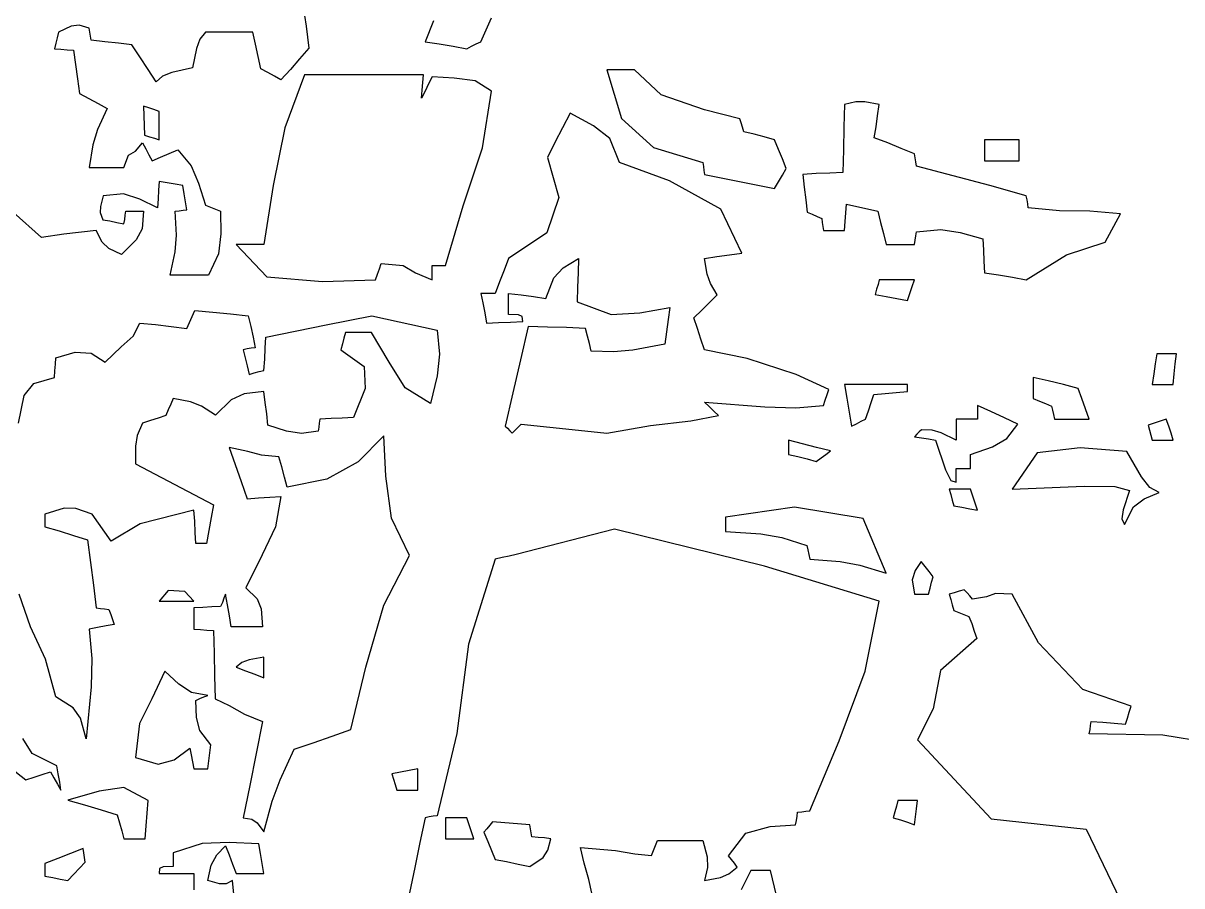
# Model space of a CAD drawing. Header units: millimetres. Extents: x 2622 to 2811, y 687 to 801.
# Drawn here: x 2746.433 to 2747.583, y 773.834 to 774.691 of the extents above; entities that cross this region are included whole.
import ezdxf

# ---------------------------------------------------------------- set-up
doc = ezdxf.new("R2010")
doc.units = ezdxf.units.MM
doc.layers.add('CHIOMA', color=94, linetype='Continuous')

msp = doc.modelspace()

# ---------------------------------------------------------------- linework, layer by layer
at = {"color": 44, "linetype": 'Continuous'}
for p, q in [((2746.889, 774.5669), (2746.898, 774.6234)), ((2746.6927, 774.5867), (2746.6813, 774.5296)), ((2746.9685, 774.5869), (2746.961, 774.5723)), ((2746.961, 774.5723), (2746.9535, 774.5574)), ((2746.87, 774.5094), (2746.889, 774.5669)), ((2746.9535, 774.5574), (2746.965, 774.5176)), ((2746.6813, 774.5296), (2746.672, 774.4709)), ((2746.965, 774.5176), (2746.953, 774.4824)), ((2746.8525, 774.4499), (2746.87, 774.5094)), ((2746.9345, 774.3894), (2746.9269, 774.3564)), ((2746.844, 774.3859), (2746.8464, 774.3619)), ((2746.8464, 774.3619), (2746.844, 774.3406)), ((2746.9269, 774.3564), (2746.9193, 774.3234)), ((2746.844, 774.3406), (2746.8375, 774.3129)), ((2746.8375, 774.3129), (2746.8123, 774.3284)), ((2746.9193, 774.3234), (2746.9115, 774.2904)), ((2746.9115, 774.2904), (2746.9139, 774.2883)), ((2746.9139, 774.2883), (2746.9163, 774.2859)), ((2746.9163, 774.2859), (2746.9185, 774.2834)), ((2746.7912, 774.1125), (2746.8165, 774.1619)), ((2746.9015, 774.1584), (2746.8752, 774.0738)), ((2746.7734, 774.051), (2746.7912, 774.1125)), ((2747.2692, 774.0471), (2747.283, 774.1164)), ((2747.38, 774.0794), (2747.3437, 774.0476)), ((2746.8752, 774.0738), (2746.8635, 773.985)), ((2746.7585, 773.9889), (2746.7734, 774.051)), ((2747.2431, 773.9777), (2747.2692, 774.0471)), ((2747.3437, 774.0476), (2747.3366, 774.0097)), ((2747.3366, 774.0097), (2747.321, 773.9789)), ((2746.7398, 773.9824), (2746.7585, 773.9889)), ((2746.8635, 773.985), (2746.844, 773.9034)), ((2746.702, 773.9694), (2746.7209, 773.9759)), ((2746.7209, 773.9759), (2746.7398, 773.9824)), ((2747.214, 773.9084), (2747.2431, 773.9777)), ((2746.4089, 773.9599), (2746.4355, 773.9389)), ((2746.4355, 773.9389), (2746.4438, 773.9418)), ((2746.836, 773.9023), (2746.832, 773.9014)), ((2746.84, 773.9029), (2746.836, 773.9023)), ((2746.844, 773.9034), (2746.84, 773.9029)), ((2746.8595, 773.9014), (2746.8525, 773.9014)), ((2746.8665, 773.9014), (2746.8595, 773.9014)), ((2746.8735, 773.9014), (2746.8665, 773.9014))]:
    msp.add_line(p, q, dxfattribs=at)
at = {"layer": 'CHIOMA', "linetype": 'Continuous'}
for p, q in [((2746.7125, 774.6984), (2746.7139, 774.6878)), ((2746.4807, 774.688), (2746.468, 774.6819)), ((2746.4887, 774.6888), (2746.4807, 774.688)), ((2746.4985, 774.6859), (2746.4887, 774.6888)), ((2746.7139, 774.6878), (2746.7153, 774.6769)), ((2746.8403, 774.6932), (2746.832, 774.6724)), ((2746.8875, 774.6724), (2746.8981, 774.6962)), ((2746.4668, 774.6764), (2746.4654, 774.6709)), ((2746.468, 774.6819), (2746.4668, 774.6764)), ((2746.4993, 774.6819), (2746.4985, 774.6859)), ((2746.4999, 774.6779), (2746.4993, 774.6819)), ((2746.5005, 774.6739), (2746.4999, 774.6779)), ((2746.6085, 774.6749), (2746.6051, 774.6657)), ((2746.614, 774.6819), (2746.6085, 774.6749)), ((2746.6298, 774.6819), (2746.614, 774.6819)), ((2746.6454, 774.6819), (2746.6298, 774.6819)), ((2746.661, 774.6819), (2746.6454, 774.6819)), ((2746.6638, 774.6699), (2746.661, 774.6819)), ((2746.7153, 774.6769), (2746.7165, 774.6659)), ((2746.4654, 774.6709), (2746.464, 774.6654)), ((2746.464, 774.6654), (2746.4704, 774.6649)), ((2746.4704, 774.6649), (2746.4768, 774.6644)), ((2746.4768, 774.6644), (2746.483, 774.6639)), ((2746.483, 774.6639), (2746.485, 774.6498)), ((2746.514, 774.6724), (2746.5005, 774.6739)), ((2746.5275, 774.6709), (2746.514, 774.6724)), ((2746.541, 774.6694), (2746.5275, 774.6709)), ((2746.549, 774.6573), (2746.541, 774.6694)), ((2746.6051, 774.6657), (2746.601, 774.6464)), ((2746.6664, 774.6578), (2746.6638, 774.6699)), ((2746.7165, 774.6659), (2746.7074, 774.6554)), ((2746.832, 774.6724), (2746.8459, 774.6703)), ((2746.8459, 774.6703), (2746.8598, 774.6679)), ((2746.8598, 774.6679), (2746.8735, 774.6654)), ((2746.8735, 774.6654), (2746.8783, 774.6679)), ((2746.8783, 774.6679), (2746.8829, 774.6703)), ((2746.8829, 774.6703), (2746.8875, 774.6724)), ((2746.557, 774.6449), (2746.549, 774.6573)), ((2746.669, 774.6454), (2746.6664, 774.6578)), ((2746.7074, 774.6554), (2746.6983, 774.6449)), ((2746.485, 774.6498), (2746.487, 774.6354)), ((2746.565, 774.6324), (2746.557, 774.6449)), ((2746.5806, 774.6419), (2746.5713, 774.6383)), ((2746.601, 774.6464), (2746.5806, 774.6419)), ((2746.6758, 774.6419), (2746.669, 774.6454)), ((2746.6824, 774.6383), (2746.6758, 774.6419)), ((2746.6983, 774.6449), (2746.689, 774.6344)), ((2747.0125, 774.6444), (2747.0271, 774.5961)), ((2747.0218, 774.6444), (2747.0125, 774.6444)), ((2747.0309, 774.6444), (2747.0218, 774.6444)), ((2747.04, 774.6444), (2747.0309, 774.6444)), ((2747.0665, 774.6197), (2747.04, 774.6444)), ((2746.487, 774.6354), (2746.489, 774.6209)), ((2746.5713, 774.6383), (2746.565, 774.6324)), ((2746.689, 774.6344), (2746.6824, 774.6383)), ((2746.7125, 774.6394), (2746.6927, 774.5867)), ((2746.7519, 774.6394), (2746.7125, 774.6394)), ((2746.7913, 774.6394), (2746.7519, 774.6394)), ((2746.8305, 774.6394), (2746.7913, 774.6394)), ((2746.8293, 774.6243), (2746.8299, 774.6319)), ((2746.8299, 774.6319), (2746.8305, 774.6394)), ((2746.8355, 774.6304), (2746.832, 774.6234)), ((2746.839, 774.6374), (2746.8355, 774.6304)), ((2746.8609, 774.6362), (2746.839, 774.6374)), ((2746.8817, 774.6336), (2746.8609, 774.6362)), ((2746.898, 774.6234), (2746.8817, 774.6336)), ((2746.489, 774.6209), (2746.4983, 774.6159)), ((2746.8285, 774.6164), (2746.8293, 774.6243)), ((2746.832, 774.6234), (2746.8285, 774.6164)), ((2747.1096, 774.6046), (2747.0665, 774.6197)), ((2746.4983, 774.6159), (2746.5074, 774.6109)), ((2746.5165, 774.6059), (2746.5068, 774.5851)), ((2746.5074, 774.6109), (2746.5165, 774.6059)), ((2746.5525, 774.6084), (2746.5529, 774.5989)), ((2746.5578, 774.6068), (2746.5525, 774.6084)), ((2746.5629, 774.6049), (2746.5578, 774.6068)), ((2747.2485, 774.6099), (2747.248, 774.5874)), ((2747.2597, 774.6126), (2747.2485, 774.6099)), ((2747.2687, 774.6126), (2747.2597, 774.6126)), ((2747.283, 774.6099), (2747.2687, 774.6126)), ((2747.2814, 774.5989), (2747.283, 774.6099)), ((2746.5529, 774.5989), (2746.5533, 774.5893)), ((2746.568, 774.6029), (2746.5629, 774.6049)), ((2746.568, 774.5938), (2746.568, 774.6029)), ((2746.976, 774.6014), (2746.9685, 774.5869)), ((2746.9992, 774.5888), (2746.976, 774.6014)), ((2747.0271, 774.5961), (2747.059, 774.5674)), ((2747.1445, 774.5959), (2747.1096, 774.6046)), ((2747.1459, 774.5918), (2747.1445, 774.5959)), ((2747.2798, 774.5879), (2747.2814, 774.5989)), ((2746.5068, 774.5851), (2746.5021, 774.5699)), ((2746.5533, 774.5893), (2746.5535, 774.5794)), ((2746.568, 774.5844), (2746.568, 774.5938)), ((2746.568, 774.5749), (2746.568, 774.5844)), ((2747.0154, 774.5763), (2746.9992, 774.5888)), ((2747.1473, 774.5874), (2747.1459, 774.5918)), ((2747.1485, 774.5829), (2747.1473, 774.5874)), ((2747.1588, 774.5804), (2747.1485, 774.5829)), ((2747.248, 774.5874), (2747.2475, 774.5649)), ((2747.278, 774.5769), (2747.2798, 774.5879)), ((2746.5445, 774.5635), (2746.5515, 774.5719)), ((2746.5515, 774.5719), (2746.5548, 774.5659)), ((2746.5535, 774.5794), (2746.5584, 774.5779)), ((2746.5584, 774.5779), (2746.5633, 774.5764)), ((2746.5633, 774.5764), (2746.568, 774.5749)), ((2747.025, 774.5524), (2747.0154, 774.5763)), ((2747.1689, 774.5778), (2747.1588, 774.5804)), ((2747.179, 774.5749), (2747.1689, 774.5778)), ((2747.1829, 774.5654), (2747.179, 774.5749)), ((2747.2914, 774.5718), (2747.278, 774.5769)), ((2747.3048, 774.5664), (2747.2914, 774.5718)), ((2747.3875, 774.5749), (2747.3875, 774.5679)), ((2747.399, 774.5749), (2747.3875, 774.5749)), ((2747.4105, 774.5749), (2747.399, 774.5749)), ((2747.422, 774.5749), (2747.4105, 774.5749)), ((2747.422, 774.5679), (2747.422, 774.5749)), ((2746.5021, 774.5699), (2746.4985, 774.5474)), ((2746.5375, 774.5598), (2746.5445, 774.5635)), ((2746.5548, 774.5659), (2746.5579, 774.5599)), ((2746.5579, 774.5599), (2746.561, 774.5539)), ((2746.5695, 774.5578), (2746.578, 774.5614)), ((2746.578, 774.5614), (2746.5865, 774.5649)), ((2746.5865, 774.5649), (2746.5999, 774.5491)), ((2747.059, 774.5674), (2747.108, 774.5524)), ((2747.1868, 774.5559), (2747.1829, 774.5654)), ((2747.2475, 774.5649), (2747.247, 774.5424)), ((2747.318, 774.5609), (2747.3048, 774.5664)), ((2747.3188, 774.5569), (2747.318, 774.5609)), ((2747.3875, 774.5679), (2747.3875, 774.5609)), ((2747.3875, 774.5609), (2747.3875, 774.5539)), ((2747.422, 774.5609), (2747.422, 774.5679)), ((2747.422, 774.5539), (2747.422, 774.5609)), ((2746.533, 774.5474), (2746.5375, 774.5598)), ((2746.561, 774.5539), (2746.5695, 774.5578)), ((2746.5999, 774.5491), (2746.6072, 774.5317)), ((2747.0747, 774.5342), (2747.025, 774.5524)), ((2747.108, 774.5524), (2747.1085, 774.5484)), ((2747.1085, 774.5484), (2747.109, 774.5444)), ((2747.1905, 774.5464), (2747.1868, 774.5559)), ((2747.3194, 774.5529), (2747.3188, 774.5569)), ((2747.32, 774.5489), (2747.3194, 774.5529)), ((2747.3564, 774.5393), (2747.32, 774.5489)), ((2747.3875, 774.5539), (2747.399, 774.5539)), ((2747.399, 774.5539), (2747.4105, 774.5539)), ((2747.4105, 774.5539), (2747.422, 774.5539)), ((2746.4985, 774.5474), (2746.51, 774.5474)), ((2746.51, 774.5474), (2746.5215, 774.5474)), ((2746.5215, 774.5474), (2746.533, 774.5474)), ((2747.109, 774.5444), (2747.1095, 774.5404)), ((2747.1095, 774.5404), (2747.1328, 774.5359)), ((2747.1829, 774.5333), (2747.1868, 774.5399)), ((2747.1868, 774.5399), (2747.1905, 774.5464)), ((2747.2204, 774.5413), (2747.207, 774.5404)), ((2747.207, 774.5404), (2747.2085, 774.5279)), ((2747.2338, 774.5419), (2747.2204, 774.5413)), ((2747.247, 774.5424), (2747.2338, 774.5419)), ((2747.3928, 774.5294), (2747.3564, 774.5393)), ((2746.568, 774.5334), (2746.5675, 774.5249)), ((2746.5759, 774.5323), (2746.568, 774.5334)), ((2746.5838, 774.5309), (2746.5759, 774.5323)), ((2746.5915, 774.5294), (2746.5838, 774.5309)), ((2746.5929, 774.5214), (2746.5915, 774.5294)), ((2746.6072, 774.5317), (2746.614, 774.5099)), ((2747.1257, 774.506), (2747.0747, 774.5342)), ((2747.1328, 774.5359), (2747.1559, 774.5313)), ((2747.1559, 774.5313), (2747.179, 774.5264)), ((2747.179, 774.5264), (2747.1829, 774.5333)), ((2747.2085, 774.5279), (2747.21, 774.5154)), ((2747.429, 774.5194), (2747.3928, 774.5294)), ((2746.5125, 774.5194), (2746.5098, 774.5088)), ((2746.5327, 774.5213), (2746.5125, 774.5194)), ((2746.5489, 774.5158), (2746.5327, 774.5213)), ((2746.5665, 774.5074), (2746.5489, 774.5158)), ((2746.567, 774.5163), (2746.5665, 774.5074)), ((2746.5675, 774.5249), (2746.567, 774.5163)), ((2746.5943, 774.5134), (2746.5929, 774.5214)), ((2747.21, 774.5154), (2747.2115, 774.5029)), ((2747.4298, 774.5154), (2747.429, 774.5194)), ((2747.4304, 774.5114), (2747.4298, 774.5154)), ((2746.4512, 774.4778), (2746.423, 774.5029)), ((2746.5098, 774.5088), (2746.5096, 774.5026)), ((2746.5096, 774.5026), (2746.512, 774.4954)), ((2746.5344, 774.4999), (2746.535, 774.5039)), ((2746.535, 774.5039), (2746.5409, 774.5039)), ((2746.5409, 774.5039), (2746.5468, 774.5039)), ((2746.5468, 774.5039), (2746.5525, 774.5039)), ((2746.5525, 774.5039), (2746.551, 774.4864)), ((2746.584, 774.5039), (2746.5879, 774.5044)), ((2746.5851, 774.4802), (2746.584, 774.5039)), ((2746.5879, 774.5044), (2746.5918, 774.5049)), ((2746.5918, 774.5049), (2746.5955, 774.5054)), ((2746.5955, 774.5054), (2746.5943, 774.5134)), ((2746.614, 774.5099), (2746.619, 774.5079)), ((2746.619, 774.5079), (2746.624, 774.5059)), ((2746.624, 774.5059), (2746.629, 774.5039)), ((2746.629, 774.5039), (2746.6292, 774.4815)), ((2747.1465, 774.4624), (2747.1257, 774.506)), ((2747.2115, 774.5029), (2747.2164, 774.5009)), ((2747.2493, 774.4938), (2747.2499, 774.5024)), ((2747.2499, 774.5024), (2747.2505, 774.5109)), ((2747.2505, 774.5109), (2747.2609, 774.5088)), ((2747.2609, 774.5088), (2747.2713, 774.5064)), ((2747.2713, 774.5064), (2747.2815, 774.5039)), ((2747.2815, 774.5039), (2747.2844, 774.4929)), ((2747.431, 774.5074), (2747.4304, 774.5114)), ((2747.462, 774.5045), (2747.431, 774.5074)), ((2747.4921, 774.504), (2747.462, 774.5045)), ((2747.5225, 774.5014), (2747.4921, 774.504)), ((2746.512, 774.4954), (2746.519, 774.4943)), ((2746.519, 774.4943), (2746.526, 774.4929)), ((2746.526, 774.4929), (2746.533, 774.4914)), ((2746.533, 774.4914), (2746.5338, 774.4958)), ((2746.5338, 774.4958), (2746.5344, 774.4999)), ((2747.2164, 774.5009), (2747.2213, 774.4989)), ((2747.2213, 774.4989), (2747.226, 774.4969)), ((2747.226, 774.4969), (2747.2265, 774.4929)), ((2747.2265, 774.4929), (2747.227, 774.4889)), ((2747.2485, 774.4849), (2747.2493, 774.4938)), ((2747.2844, 774.4929), (2747.2873, 774.4819)), ((2747.5072, 774.4731), (2747.5225, 774.5014)), ((2746.4735, 774.4813), (2746.4512, 774.4778)), ((2746.5055, 774.4849), (2746.4735, 774.4813)), ((2746.5114, 774.4731), (2746.5055, 774.4849)), ((2746.551, 774.4864), (2746.5453, 774.4754)), ((2746.5838, 774.4638), (2746.5851, 774.4802)), ((2746.6292, 774.4815), (2746.6271, 774.4618)), ((2746.953, 774.4824), (2746.915, 774.4569)), ((2747.227, 774.4889), (2747.2275, 774.4849)), ((2747.2275, 774.4849), (2747.2345, 774.4849)), ((2747.2345, 774.4849), (2747.2415, 774.4849)), ((2747.2415, 774.4849), (2747.2485, 774.4849)), ((2747.2873, 774.4819), (2747.29, 774.4709)), ((2747.3188, 774.4753), (2747.3194, 774.4794)), ((2747.3194, 774.4794), (2747.32, 774.4834)), ((2747.32, 774.4834), (2747.3442, 774.4858)), ((2747.3442, 774.4858), (2747.3634, 774.483)), ((2747.3634, 774.483), (2747.386, 774.4764)), ((2746.5179, 774.467), (2746.5114, 774.4731)), ((2746.5453, 774.4754), (2746.5305, 774.4609)), ((2746.6445, 774.4709), (2746.6748, 774.4388)), ((2746.6538, 774.4709), (2746.6445, 774.4709)), ((2746.6629, 774.4709), (2746.6538, 774.4709)), ((2746.672, 774.4709), (2746.6629, 774.4709)), ((2747.29, 774.4709), (2747.2994, 774.4709)), ((2747.2994, 774.4709), (2747.3088, 774.4709)), ((2747.3088, 774.4709), (2747.318, 774.4709)), ((2747.318, 774.4709), (2747.3188, 774.4753)), ((2747.386, 774.4764), (2747.3865, 774.4654)), ((2747.4689, 774.4605), (2747.5072, 774.4731)), ((2746.5305, 774.4609), (2746.5179, 774.467)), ((2746.579, 774.4404), (2746.5838, 774.4638)), ((2746.6271, 774.4618), (2746.617, 774.4404)), ((2746.915, 774.4569), (2746.9105, 774.4454)), ((2746.9692, 774.4478), (2746.9845, 774.4569)), ((2746.9845, 774.4569), (2746.984, 774.4428)), ((2747.1095, 774.4569), (2747.1219, 774.4589)), ((2747.1122, 774.4416), (2747.1095, 774.4569)), ((2747.1219, 774.4589), (2747.1343, 774.4608)), ((2747.1343, 774.4608), (2747.1465, 774.4624)), ((2747.3865, 774.4654), (2747.387, 774.4543)), ((2747.429, 774.4359), (2747.4689, 774.4605)), ((2746.7849, 774.4414), (2746.7868, 774.4468)), ((2746.7868, 774.4468), (2746.7885, 774.4519)), ((2746.7885, 774.4519), (2746.8102, 774.4499)), ((2746.8102, 774.4499), (2746.8225, 774.4429)), ((2746.839, 774.4499), (2746.8435, 774.4499)), ((2746.839, 774.4454), (2746.839, 774.4499)), ((2746.839, 774.4408), (2746.839, 774.4454)), ((2746.8435, 774.4499), (2746.848, 774.4499)), ((2746.848, 774.4499), (2746.8525, 774.4499)), ((2746.9105, 774.4454), (2746.906, 774.4339)), ((2746.9598, 774.4379), (2746.9692, 774.4478)), ((2747.387, 774.4543), (2747.3875, 774.4429)), ((2746.5918, 774.4404), (2746.579, 774.4404)), ((2746.6044, 774.4404), (2746.5918, 774.4404)), ((2746.617, 774.4404), (2746.6044, 774.4404)), ((2746.6748, 774.4388), (2746.7303, 774.434)), ((2746.7303, 774.434), (2746.783, 774.4359)), ((2746.783, 774.4359), (2746.7849, 774.4414)), ((2746.8225, 774.4429), (2746.839, 774.4359)), ((2746.839, 774.4359), (2746.839, 774.4408)), ((2746.906, 774.4339), (2746.9015, 774.4224)), ((2746.952, 774.4174), (2746.9598, 774.4379)), ((2746.984, 774.4428), (2746.9835, 774.4284)), ((2747.1155, 774.4322), (2747.1122, 774.4416)), ((2747.283, 774.4359), (2747.2818, 774.4313)), ((2747.2948, 774.4359), (2747.283, 774.4359)), ((2747.3064, 774.4359), (2747.2948, 774.4359)), ((2747.318, 774.4359), (2747.3064, 774.4359)), ((2747.3158, 774.4293), (2747.318, 774.4359)), ((2747.3875, 774.4429), (2747.4014, 774.4408)), ((2747.4014, 774.4408), (2747.4153, 774.4384)), ((2747.4153, 774.4384), (2747.429, 774.4359)), ((2746.8875, 774.4224), (2746.8894, 774.4128)), ((2746.8923, 774.4224), (2746.8875, 774.4224)), ((2746.8969, 774.4224), (2746.8923, 774.4224)), ((2746.9015, 774.4224), (2746.8969, 774.4224)), ((2746.915, 774.4224), (2746.9274, 774.4209)), ((2746.915, 774.4154), (2746.915, 774.4224)), ((2746.9835, 774.4284), (2746.983, 774.4139)), ((2747.122, 774.4209), (2747.1155, 774.4322)), ((2747.2804, 774.4264), (2747.279, 774.4214)), ((2747.2818, 774.4313), (2747.2804, 774.4264)), ((2747.311, 774.4154), (2747.3134, 774.4224)), ((2747.3134, 774.4224), (2747.3158, 774.4293)), ((2746.8894, 774.4128), (2746.8913, 774.4029)), ((2746.915, 774.4084), (2746.915, 774.4154)), ((2746.9274, 774.4209), (2746.9398, 774.4193)), ((2746.9398, 774.4193), (2746.952, 774.4174)), ((2746.983, 774.4139), (2747.017, 774.4014)), ((2747.1068, 774.4058), (2747.1144, 774.4134)), ((2747.1144, 774.4134), (2747.122, 774.4209)), ((2747.279, 774.4214), (2747.2898, 774.4194)), ((2747.2898, 774.4194), (2747.3004, 774.4174)), ((2747.3004, 774.4174), (2747.311, 774.4154)), ((2746.5983, 774.3934), (2746.6009, 774.3994)), ((2746.6009, 774.3994), (2746.6035, 774.4054)), ((2746.6035, 774.4054), (2746.6213, 774.4038)), ((2746.6213, 774.4038), (2746.6389, 774.4019)), ((2746.6389, 774.4019), (2746.6565, 774.3999)), ((2746.6565, 774.3999), (2746.6589, 774.3894)), ((2746.7338, 774.3912), (2746.7791, 774.4)), ((2746.7791, 774.4), (2746.844, 774.3859)), ((2746.8913, 774.4029), (2746.893, 774.3929)), ((2746.915, 774.4014), (2746.915, 774.4084)), ((2746.9248, 774.4011), (2746.915, 774.4014)), ((2746.9284, 774.3993), (2746.9248, 774.4011)), ((2746.929, 774.3944), (2746.9284, 774.3993)), ((2747.017, 774.4014), (2747.0452, 774.4029)), ((2747.0452, 774.4029), (2747.075, 774.4084)), ((2747.075, 774.4084), (2747.0734, 774.3964)), ((2747.099, 774.3979), (2747.1068, 774.4058)), ((2746.5422, 774.3799), (2746.549, 774.3929)), ((2746.549, 774.3929), (2746.5645, 774.3913)), ((2746.5645, 774.3913), (2746.58, 774.3894)), ((2746.58, 774.3894), (2746.5955, 774.3874)), ((2746.5955, 774.3874), (2746.5983, 774.3934)), ((2746.6589, 774.3894), (2746.6613, 774.3789)), ((2746.674, 774.3789), (2746.7338, 774.3912)), ((2746.893, 774.3929), (2746.905, 774.3934)), ((2746.905, 774.3934), (2746.917, 774.3939)), ((2746.917, 774.3939), (2746.929, 774.3944)), ((2746.9535, 774.3889), (2746.9345, 774.3894)), ((2746.9725, 774.3883), (2746.9535, 774.3889)), ((2746.9915, 774.3874), (2746.9725, 774.3883)), ((2746.9934, 774.3799), (2746.9915, 774.3874)), ((2747.0734, 774.3964), (2747.0718, 774.3843)), ((2747.1025, 774.3874), (2747.099, 774.3979)), ((2747.106, 774.3769), (2747.1025, 774.3874)), ((2746.5302, 774.3692), (2746.5422, 774.3799)), ((2746.6613, 774.3789), (2746.6635, 774.3684)), ((2746.6734, 774.3679), (2746.674, 774.3789)), ((2746.7515, 774.3779), (2746.75, 774.3723)), ((2746.753, 774.3834), (2746.7515, 774.3779)), ((2746.7618, 774.3834), (2746.753, 774.3834)), ((2746.7704, 774.3834), (2746.7618, 774.3834)), ((2746.779, 774.3834), (2746.7704, 774.3834)), ((2746.7965, 774.3539), (2746.779, 774.3834)), ((2746.9953, 774.3724), (2746.9934, 774.3799)), ((2747.0718, 774.3843), (2747.07, 774.3719)), ((2747.1095, 774.3664), (2747.106, 774.3769)), ((2746.5145, 774.3539), (2746.5302, 774.3692)), ((2746.6555, 774.3673), (2746.6515, 774.3664)), ((2746.6515, 774.3664), (2746.6535, 774.3584)), ((2746.6595, 774.3679), (2746.6555, 774.3673)), ((2746.6635, 774.3684), (2746.6595, 774.3679)), ((2746.6728, 774.3569), (2746.6734, 774.3679)), ((2746.75, 774.3723), (2746.7485, 774.3664)), ((2746.7485, 774.3664), (2746.7717, 774.3498)), ((2746.997, 774.3649), (2746.9953, 774.3724)), ((2747.0193, 774.3642), (2746.997, 774.3649)), ((2747.0382, 774.366), (2747.0193, 774.3642)), ((2747.07, 774.3719), (2747.0382, 774.366)), ((2747.152, 774.3575), (2747.1095, 774.3664)), ((2746.465, 774.3519), (2746.4655, 774.3584)), ((2746.4655, 774.3584), (2746.4845, 774.3638)), ((2746.4845, 774.3638), (2746.5004, 774.3628)), ((2746.5004, 774.3628), (2746.5145, 774.3539)), ((2746.6535, 774.3584), (2746.6555, 774.3503)), ((2746.672, 774.3459), (2746.6728, 774.3569)), ((2746.8123, 774.3284), (2746.7965, 774.3539)), ((2747.2004, 774.3418), (2747.152, 774.3575)), ((2747.5585, 774.3624), (2747.557, 774.3524)), ((2747.565, 774.3624), (2747.5585, 774.3624)), ((2747.5715, 774.3624), (2747.565, 774.3624)), ((2747.578, 774.3624), (2747.5715, 774.3624)), ((2747.577, 774.3524), (2747.578, 774.3624)), ((2746.464, 774.3389), (2746.4645, 774.3454)), ((2746.4645, 774.3454), (2746.465, 774.3519)), ((2746.6555, 774.3503), (2746.6575, 774.3419)), ((2746.6575, 774.3419), (2746.6624, 774.3434)), ((2746.6624, 774.3434), (2746.6673, 774.3448)), ((2746.6673, 774.3448), (2746.672, 774.3459)), ((2746.7717, 774.3498), (2746.7727, 774.3278)), ((2747.233, 774.3269), (2747.2004, 774.3418)), ((2747.5555, 774.3423), (2747.554, 774.3319)), ((2747.557, 774.3524), (2747.5555, 774.3423)), ((2747.575, 774.3319), (2747.576, 774.3423)), ((2747.576, 774.3423), (2747.577, 774.3524)), ((2746.4339, 774.3208), (2746.4435, 774.3329)), ((2746.4435, 774.3329), (2746.464, 774.3389)), ((2747.2485, 774.3319), (2747.2509, 774.3183)), ((2747.2694, 774.3319), (2747.2485, 774.3319)), ((2747.2903, 774.3319), (2747.2694, 774.3319)), ((2747.311, 774.3319), (2747.2903, 774.3319)), ((2747.311, 774.3298), (2747.311, 774.3319)), ((2747.311, 774.3274), (2747.311, 774.3298)), ((2747.436, 774.3389), (2747.436, 774.3319)), ((2747.4509, 774.3354), (2747.436, 774.3389)), ((2747.436, 774.3319), (2747.436, 774.3249)), ((2747.4658, 774.3318), (2747.4509, 774.3354)), ((2747.4805, 774.3279), (2747.4658, 774.3318)), ((2747.554, 774.3319), (2747.561, 774.3319)), ((2747.561, 774.3319), (2747.568, 774.3319)), ((2747.568, 774.3319), (2747.575, 774.3319)), ((2746.4285, 774.2934), (2746.4339, 774.3208)), ((2746.6526, 774.3226), (2746.6396, 774.3167)), ((2746.672, 774.3249), (2746.6526, 774.3226)), ((2746.6734, 774.3139), (2746.672, 774.3249)), ((2746.7727, 774.3278), (2746.761, 774.2989)), ((2747.2294, 774.3164), (2747.2313, 774.3218)), ((2747.2313, 774.3218), (2747.233, 774.3269)), ((2747.2509, 774.3183), (2747.2533, 774.3044)), ((2747.2749, 774.3139), (2747.2775, 774.3219)), ((2747.2775, 774.3219), (2747.2888, 774.3229)), ((2747.2888, 774.3229), (2747.2999, 774.3239)), ((2747.2999, 774.3239), (2747.311, 774.3249)), ((2747.311, 774.3249), (2747.311, 774.3274)), ((2747.436, 774.3249), (2747.436, 774.3179)), ((2747.4843, 774.3179), (2747.4805, 774.3279)), ((2746.577, 774.3068), (2746.5745, 774.3009)), ((2746.5795, 774.3124), (2746.577, 774.3068)), ((2746.582, 774.3179), (2746.5795, 774.3124)), ((2746.5992, 774.3146), (2746.582, 774.3179)), ((2746.6101, 774.3103), (2746.5992, 774.3146)), ((2746.624, 774.3014), (2746.6101, 774.3103)), ((2746.6396, 774.3167), (2746.624, 774.3014)), ((2746.6748, 774.3028), (2746.6734, 774.3139)), ((2747.1095, 774.3144), (2747.1695, 774.3096)), ((2747.1143, 774.3099), (2747.1095, 774.3144)), ((2747.1189, 774.3054), (2747.1143, 774.3099)), ((2747.1695, 774.3096), (2747.2001, 774.3087)), ((2747.2001, 774.3087), (2747.2275, 774.3109)), ((2747.2275, 774.3109), (2747.2294, 774.3164)), ((2747.2723, 774.3058), (2747.2749, 774.3139)), ((2747.3805, 774.3109), (2747.3805, 774.3064)), ((2747.3939, 774.3049), (2747.3805, 774.3109)), ((2747.436, 774.3179), (2747.442, 774.3154)), ((2747.442, 774.3154), (2747.448, 774.3129)), ((2747.448, 774.3129), (2747.454, 774.3104)), ((2747.454, 774.3104), (2747.455, 774.3063)), ((2747.4879, 774.3078), (2747.4843, 774.3179)), ((2747.4915, 774.2974), (2747.4879, 774.3078)), ((2746.5593, 774.2959), (2746.5515, 774.2934)), ((2746.5669, 774.2984), (2746.5593, 774.2959)), ((2746.5745, 774.3009), (2746.5669, 774.2984)), ((2746.676, 774.2914), (2746.6748, 774.3028)), ((2746.7275, 774.2974), (2746.727, 774.2934)), ((2746.7388, 774.2979), (2746.7275, 774.2974)), ((2746.7499, 774.2984), (2746.7388, 774.2979)), ((2746.761, 774.2989), (2746.7499, 774.2984)), ((2747.0558, 774.291), (2747.0961, 774.2956)), ((2747.0961, 774.2956), (2747.1235, 774.3009)), ((2747.1235, 774.3009), (2747.1189, 774.3054)), ((2747.2533, 774.3044), (2747.2555, 774.2904)), ((2747.2603, 774.2929), (2747.2649, 774.2953)), ((2747.2649, 774.2953), (2747.2695, 774.2974)), ((2747.2695, 774.2974), (2747.2723, 774.3058)), ((2747.3595, 774.2974), (2747.3595, 774.2904)), ((2747.3665, 774.2974), (2747.3595, 774.2974)), ((2747.3735, 774.2974), (2747.3665, 774.2974)), ((2747.3805, 774.2974), (2747.3735, 774.2974)), ((2747.3805, 774.3064), (2747.3805, 774.3019)), ((2747.3805, 774.3019), (2747.3805, 774.2974)), ((2747.4073, 774.2988), (2747.3939, 774.3049)), ((2747.4205, 774.2924), (2747.4073, 774.2988)), ((2747.455, 774.3063), (2747.456, 774.3019)), ((2747.456, 774.3019), (2747.457, 774.2974)), ((2747.457, 774.2974), (2747.4685, 774.2974)), ((2747.4685, 774.2974), (2747.48, 774.2974)), ((2747.48, 774.2974), (2747.4915, 774.2974)), ((2747.562, 774.2954), (2747.556, 774.2934)), ((2747.568, 774.2974), (2747.562, 774.2954)), ((2747.5704, 774.2904), (2747.568, 774.2974)), ((2746.5515, 774.2934), (2746.5462, 774.2812)), ((2746.6945, 774.2853), (2746.676, 774.2914)), ((2746.7094, 774.2832), (2746.6945, 774.2853)), ((2746.726, 774.2854), (2746.7094, 774.2832)), ((2746.7265, 774.2894), (2746.726, 774.2854)), ((2746.727, 774.2934), (2746.7265, 774.2894)), ((2746.9185, 774.2834), (2746.9215, 774.2864)), ((2746.9215, 774.2864), (2746.9245, 774.2894)), ((2746.9245, 774.2894), (2746.9275, 774.2924)), ((2746.9275, 774.2924), (2746.9559, 774.2894)), ((2746.9559, 774.2894), (2746.9843, 774.2864)), ((2746.9843, 774.2864), (2747.0125, 774.2834)), ((2747.0125, 774.2834), (2747.0558, 774.291)), ((2747.2555, 774.2904), (2747.2603, 774.2929)), ((2747.3228, 774.2848), (2747.3204, 774.2824)), ((2747.325, 774.2869), (2747.3228, 774.2848)), ((2747.3356, 774.2865), (2747.325, 774.2869)), ((2747.3445, 774.2838), (2747.3356, 774.2865)), ((2747.3595, 774.2764), (2747.3445, 774.2838)), ((2747.3595, 774.2904), (2747.3595, 774.2834)), ((2747.4096, 774.2782), (2747.4205, 774.2924)), ((2747.556, 774.2934), (2747.55, 774.2914)), ((2747.55, 774.2914), (2747.5514, 774.2864)), ((2747.5514, 774.2864), (2747.5528, 774.2814)), ((2747.5728, 774.2834), (2747.5704, 774.2904)), ((2746.5462, 774.2812), (2746.5444, 774.2707)), ((2746.791, 774.2809), (2746.7657, 774.2549)), ((2746.7931, 774.2408), (2746.791, 774.2809)), ((2747.193, 774.2764), (2747.193, 774.2719)), ((2747.2069, 774.2729), (2747.193, 774.2764)), ((2747.2208, 774.2694), (2747.2069, 774.2729)), ((2747.3204, 774.2824), (2747.318, 774.2799)), ((2747.318, 774.2799), (2747.325, 774.2789)), ((2747.325, 774.2789), (2747.332, 774.2778)), ((2747.332, 774.2778), (2747.339, 774.2764)), ((2747.339, 774.2764), (2747.3487, 774.2472)), ((2747.3595, 774.2834), (2747.3595, 774.2764)), ((2747.3956, 774.27), (2747.4096, 774.2782)), ((2747.5528, 774.2814), (2747.554, 774.2764)), ((2747.554, 774.2764), (2747.561, 774.2764)), ((2747.561, 774.2764), (2747.568, 774.2764)), ((2747.568, 774.2764), (2747.575, 774.2764)), ((2747.575, 774.2764), (2747.5728, 774.2834)), ((2746.5444, 774.2707), (2746.5445, 774.2529)), ((2746.656, 774.2652), (2746.6375, 774.2694)), ((2746.6375, 774.2694), (2746.6435, 774.2524)), ((2746.6698, 774.2615), (2746.656, 774.2652)), ((2746.687, 774.2599), (2746.6698, 774.2615)), ((2747.193, 774.2719), (2747.193, 774.2673)), ((2747.193, 774.2673), (2747.193, 774.2624)), ((2747.193, 774.2624), (2747.2023, 774.2603)), ((2747.2345, 774.2659), (2747.2208, 774.2694)), ((2747.2253, 774.2589), (2747.2299, 774.2624)), ((2747.2299, 774.2624), (2747.2345, 774.2659)), ((2747.3735, 774.2624), (2747.3956, 774.27)), ((2747.3735, 774.2579), (2747.3735, 774.2624)), ((2747.4398, 774.2641), (2747.415, 774.2279)), ((2747.4824, 774.2689), (2747.4398, 774.2641)), ((2747.529, 774.2654), (2747.4824, 774.2689)), ((2747.5435, 774.2402), (2747.529, 774.2654)), ((2746.5445, 774.2529), (2746.5704, 774.2394)), ((2746.6435, 774.2524), (2746.6495, 774.2354)), ((2746.6898, 774.2499), (2746.687, 774.2599)), ((2746.6924, 774.2399), (2746.6898, 774.2499)), ((2746.7657, 774.2549), (2746.7345, 774.2379)), ((2747.2023, 774.2603), (2747.2114, 774.2579)), ((2747.2114, 774.2579), (2747.2205, 774.2554)), ((2747.2205, 774.2554), (2747.2253, 774.2589)), ((2747.3735, 774.2533), (2747.3735, 774.2579)), ((2747.3735, 774.2484), (2747.3735, 774.2533)), ((2746.5704, 774.2394), (2746.5963, 774.2259)), ((2746.695, 774.2299), (2746.6924, 774.2399)), ((2746.7345, 774.2379), (2746.695, 774.2299)), ((2746.7986, 774.199), (2746.7931, 774.2408)), ((2747.3487, 774.2472), (2747.354, 774.2364)), ((2747.3595, 774.2484), (2747.3643, 774.2484)), ((2747.3595, 774.2439), (2747.3595, 774.2484)), ((2747.3595, 774.2394), (2747.3595, 774.2439)), ((2747.3595, 774.2349), (2747.3595, 774.2394)), ((2747.3643, 774.2484), (2747.3689, 774.2484)), ((2747.3689, 774.2484), (2747.3735, 774.2484)), ((2747.5518, 774.2296), (2747.5435, 774.2402)), ((2746.6495, 774.2354), (2746.6555, 774.2184)), ((2747.3595, 774.2279), (2747.3525, 774.2279)), ((2747.3525, 774.2279), (2747.354, 774.2224)), ((2747.354, 774.2364), (2747.3595, 774.2349)), ((2747.3665, 774.2279), (2747.3595, 774.2279)), ((2747.3735, 774.2279), (2747.3665, 774.2279)), ((2747.3759, 774.2209), (2747.3735, 774.2279)), ((2747.415, 774.2279), (2747.4866, 774.2308)), ((2747.4866, 774.2308), (2747.5168, 774.2305)), ((2747.5168, 774.2305), (2747.5315, 774.2264)), ((2747.5315, 774.2264), (2747.5253, 774.2072)), ((2747.561, 774.2244), (2747.5518, 774.2296)), ((2746.5963, 774.2259), (2746.622, 774.2124)), ((2746.6555, 774.2184), (2746.6668, 774.2193)), ((2746.6668, 774.2193), (2746.6779, 774.2199)), ((2746.6779, 774.2199), (2746.689, 774.2204)), ((2746.689, 774.2204), (2746.6835, 774.1904)), ((2747.354, 774.2224), (2747.3555, 774.2169)), ((2747.3555, 774.2169), (2747.357, 774.2114)), ((2747.3783, 774.2139), (2747.3759, 774.2209)), ((2747.5355, 774.2103), (2747.5462, 774.2183)), ((2747.5462, 774.2183), (2747.561, 774.2244)), ((2746.4737, 774.209), (2746.4545, 774.2029)), ((2746.4852, 774.2085), (2746.4737, 774.209)), ((2746.5015, 774.2029), (2746.4852, 774.2085)), ((2746.6025, 774.2069), (2746.5493, 774.1935)), ((2746.6033, 774.1959), (2746.6025, 774.2069)), ((2746.622, 774.2124), (2746.6198, 774.1998)), ((2747.1989, 774.2098), (2747.1305, 774.1999)), ((2747.2672, 774.1988), (2747.1989, 774.2098)), ((2747.357, 774.2114), (2747.3649, 774.2099)), ((2747.3649, 774.2099), (2747.3728, 774.2084)), ((2747.3728, 774.2084), (2747.3805, 774.2069)), ((2747.3805, 774.2069), (2747.3783, 774.2139)), ((2747.5253, 774.2072), (2747.524, 774.1985)), ((2747.5265, 774.1929), (2747.5355, 774.2103)), ((2746.4545, 774.2029), (2746.4545, 774.1989)), ((2746.4545, 774.1989), (2746.4545, 774.1948)), ((2746.4545, 774.1948), (2746.4545, 774.1904)), ((2746.5203, 774.1763), (2746.5015, 774.2029)), ((2746.5493, 774.1935), (2746.5203, 774.1763)), ((2746.6039, 774.1849), (2746.6033, 774.1959)), ((2746.6198, 774.1998), (2746.6174, 774.1869)), ((2746.8165, 774.1619), (2746.7986, 774.199)), ((2747.1305, 774.1999), (2747.1305, 774.1954)), ((2747.1305, 774.1954), (2747.1305, 774.1908)), ((2747.29, 774.1444), (2747.2672, 774.1988)), ((2747.524, 774.1985), (2747.5265, 774.1929)), ((2746.4545, 774.1904), (2746.4688, 774.1863)), ((2746.4688, 774.1863), (2746.4829, 774.1819)), ((2746.4829, 774.1819), (2746.497, 774.1774)), ((2746.6045, 774.1739), (2746.6039, 774.1849)), ((2746.6174, 774.1869), (2746.615, 774.1739)), ((2746.6835, 774.1904), (2746.6704, 774.1626)), ((2747.0202, 774.1882), (2746.9225, 774.1629)), ((2747.1692, 774.1515), (2747.0202, 774.1882)), ((2747.1305, 774.1908), (2747.1305, 774.1859)), ((2747.1305, 774.1859), (2747.1654, 774.1834)), ((2747.1654, 774.1834), (2747.1863, 774.1798)), ((2746.497, 774.1774), (2746.4999, 774.1549)), ((2746.608, 774.1739), (2746.6045, 774.1739)), ((2746.6115, 774.1739), (2746.608, 774.1739)), ((2746.615, 774.1739), (2746.6115, 774.1739)), ((2747.1863, 774.1798), (2747.211, 774.1719)), ((2747.211, 774.1719), (2747.212, 774.1674)), ((2746.6704, 774.1626), (2746.654, 774.1299)), ((2746.9085, 774.1599), (2746.9015, 774.1584)), ((2746.9155, 774.1614), (2746.9085, 774.1599)), ((2746.9225, 774.1629), (2746.9155, 774.1614)), ((2747.212, 774.1674), (2747.213, 774.1629)), ((2747.213, 774.1629), (2747.214, 774.1584)), ((2747.214, 774.1584), (2747.2441, 774.1559)), ((2746.4999, 774.1549), (2746.5028, 774.1324)), ((2747.283, 774.1164), (2747.1692, 774.1515)), ((2747.2441, 774.1559), (2747.2638, 774.1523)), ((2747.2638, 774.1523), (2747.29, 774.1444)), ((2747.3187, 774.1469), (2747.3157, 774.1377)), ((2747.3245, 774.1559), (2747.3187, 774.1469)), ((2747.3285, 774.1509), (2747.3245, 774.1559)), ((2747.3325, 774.1459), (2747.3285, 774.1509)), ((2747.3365, 774.1409), (2747.3325, 774.1459)), ((2747.3157, 774.1377), (2747.318, 774.1234)), ((2747.3335, 774.1294), (2747.335, 774.1353)), ((2747.335, 774.1353), (2747.3365, 774.1409)), ((2746.4403, 774.091), (2746.429, 774.1234)), ((2746.5028, 774.1324), (2746.5055, 774.1099)), ((2746.5769, 774.1271), (2746.568, 774.1164)), ((2746.5935, 774.1261), (2746.5769, 774.1271)), ((2746.6025, 774.1164), (2746.5935, 774.1261)), ((2746.634, 774.1234), (2746.6324, 774.1194)), ((2746.6359, 774.1128), (2746.634, 774.1234)), ((2746.654, 774.1299), (2746.6655, 774.1188)), ((2747.318, 774.1234), (2747.3228, 774.1234)), ((2747.3228, 774.1234), (2747.3274, 774.1234)), ((2747.3274, 774.1234), (2747.332, 774.1234)), ((2747.332, 774.1234), (2747.3335, 774.1294)), ((2747.3575, 774.1249), (2747.3525, 774.1234)), ((2747.3525, 774.1234), (2747.354, 774.1183)), ((2747.3625, 774.1264), (2747.3575, 774.1249)), ((2747.3675, 774.1279), (2747.3625, 774.1264)), ((2747.3703, 774.1249), (2747.3675, 774.1279)), ((2747.3729, 774.1218), (2747.3703, 774.1249)), ((2747.3986, 774.1243), (2747.3895, 774.1208)), ((2747.415, 774.1234), (2747.3986, 774.1243)), ((2747.4411, 774.0753), (2747.415, 774.1234)), ((2746.568, 774.1164), (2746.5795, 774.1164)), ((2746.5795, 774.1164), (2746.591, 774.1164)), ((2746.591, 774.1164), (2746.6025, 774.1164)), ((2746.629, 774.1114), (2746.6203, 774.1109)), ((2746.6308, 774.1154), (2746.629, 774.1114)), ((2746.6324, 774.1194), (2746.6308, 774.1154)), ((2746.6378, 774.1019), (2746.6359, 774.1128)), ((2746.6655, 774.1188), (2746.6693, 774.109)), ((2747.354, 774.1183), (2747.3555, 774.1129)), ((2747.3555, 774.1129), (2747.357, 774.1074)), ((2747.3755, 774.1184), (2747.3729, 774.1218)), ((2747.3895, 774.1208), (2747.3755, 774.1184)), ((2746.5055, 774.1099), (2746.5098, 774.1094)), ((2746.5098, 774.1094), (2746.5139, 774.1089)), ((2746.5139, 774.1089), (2746.518, 774.1084)), ((2746.518, 774.1084), (2746.5199, 774.1034)), ((2746.5199, 774.1034), (2746.5218, 774.0984)), ((2746.6114, 774.1104), (2746.6025, 774.1099)), ((2746.6025, 774.1099), (2746.6025, 774.1029)), ((2746.6025, 774.1029), (2746.6025, 774.0959)), ((2746.6203, 774.1109), (2746.6114, 774.1104)), ((2746.6395, 774.0909), (2746.6378, 774.1019)), ((2746.6693, 774.109), (2746.6705, 774.0909)), ((2747.357, 774.1074), (2747.362, 774.1054)), ((2747.362, 774.1054), (2747.367, 774.1034)), ((2747.367, 774.1034), (2747.372, 774.1014)), ((2747.372, 774.1014), (2747.3748, 774.0943)), ((2746.4551, 774.0588), (2746.4403, 774.091)), ((2746.5069, 774.0904), (2746.4985, 774.0889)), ((2746.4985, 774.0889), (2746.5013, 774.0595)), ((2746.5153, 774.0919), (2746.5069, 774.0904)), ((2746.5235, 774.0934), (2746.5153, 774.0919)), ((2746.5218, 774.0984), (2746.5235, 774.0934)), ((2746.6025, 774.0959), (2746.6025, 774.0889)), ((2746.6025, 774.0889), (2746.609, 774.0884)), ((2746.609, 774.0884), (2746.6155, 774.0879)), ((2746.6499, 774.0909), (2746.6395, 774.0909)), ((2746.6603, 774.0909), (2746.6499, 774.0909)), ((2746.6705, 774.0909), (2746.6603, 774.0909)), ((2747.3748, 774.0943), (2747.3774, 774.0869)), ((2746.6155, 774.0879), (2746.622, 774.0874)), ((2746.622, 774.0874), (2746.6225, 774.0649)), ((2747.3774, 774.0869), (2747.38, 774.0794)), ((2747.4851, 774.0288), (2747.4411, 774.0753)), ((2746.4655, 774.0214), (2746.4551, 774.0588)), ((2746.5013, 774.0595), (2746.5006, 774.0313)), ((2746.6225, 774.0649), (2746.623, 774.0423)), ((2746.6501, 774.0556), (2746.6445, 774.0509)), ((2746.6573, 774.0582), (2746.6501, 774.0556)), ((2746.672, 774.0609), (2746.6573, 774.0582)), ((2746.672, 774.0543), (2746.672, 774.0609)), ((2746.672, 774.0474), (2746.672, 774.0543)), ((2746.5735, 774.0469), (2746.5606, 774.0196)), ((2746.5876, 774.0342), (2746.5735, 774.0469)), ((2746.623, 774.0423), (2746.6235, 774.0194)), ((2746.6445, 774.0509), (2746.6538, 774.0474)), ((2746.6538, 774.0474), (2746.6629, 774.0439)), ((2746.6629, 774.0439), (2746.672, 774.0404)), ((2746.672, 774.0404), (2746.672, 774.0474)), ((2746.5006, 774.0313), (2746.4955, 773.9799)), ((2746.6003, 774.0259), (2746.5876, 774.0342)), ((2746.4827, 774.0105), (2746.4655, 774.0214)), ((2746.5606, 774.0196), (2746.5486, 773.995)), ((2746.6165, 774.0229), (2746.6003, 774.0259)), ((2746.6045, 774.0179), (2746.6085, 774.0198)), ((2746.6085, 774.0198), (2746.6125, 774.0214)), ((2746.6125, 774.0214), (2746.6165, 774.0229)), ((2746.6235, 774.0194), (2746.6377, 774.013)), ((2747.533, 774.0124), (2747.4851, 774.0288)), ((2746.4899, 774.0004), (2746.4827, 774.0105)), ((2746.6052, 774.0009), (2746.6045, 774.0179)), ((2746.6377, 774.013), (2746.6528, 774.0043)), ((2747.5313, 774.0064), (2747.533, 774.0124)), ((2746.4955, 773.9799), (2746.4899, 774.0004)), ((2746.6083, 773.9882), (2746.6052, 774.0009)), ((2746.6528, 774.0043), (2746.6705, 773.9969)), ((2746.6705, 773.9969), (2746.6643, 773.9653)), ((2747.4929, 773.9929), (2747.4935, 773.9969)), ((2747.4935, 773.9969), (2747.5049, 773.9963)), ((2747.5049, 773.9963), (2747.5163, 773.9954)), ((2747.5275, 773.9944), (2747.5294, 774.0004)), ((2747.5294, 774.0004), (2747.5313, 774.0064)), ((2746.5486, 773.995), (2746.5445, 773.9614)), ((2746.6195, 773.9739), (2746.6083, 773.9882)), ((2747.4915, 773.9849), (2747.4923, 773.9889)), ((2747.5646, 773.9835), (2747.4915, 773.9849)), ((2747.4923, 773.9889), (2747.4929, 773.9929)), ((2747.5163, 773.9954), (2747.5275, 773.9944)), ((2746.4418, 773.9651), (2746.4326, 773.9802)), ((2746.6185, 773.9659), (2746.6195, 773.9739)), ((2747.321, 773.9789), (2747.3943, 773.9002)), ((2747.6306, 773.9728), (2747.5646, 773.9835)), ((2746.4665, 773.9529), (2746.4418, 773.9651)), ((2746.5828, 773.9588), (2746.5985, 773.9704)), ((2746.5985, 773.9704), (2746.5999, 773.9638)), ((2746.5999, 773.9638), (2746.6013, 773.9569)), ((2746.6175, 773.9579), (2746.6185, 773.9659)), ((2746.6643, 773.9653), (2746.6579, 773.9334)), ((2746.6882, 773.939), (2746.702, 773.9694)), ((2746.4679, 773.9449), (2746.4665, 773.9529)), ((2746.5445, 773.9614), (2746.5671, 773.9546)), ((2746.5671, 773.9546), (2746.5828, 773.9588)), ((2746.6013, 773.9569), (2746.6025, 773.9499)), ((2746.6165, 773.9499), (2746.6175, 773.9579)), ((2746.4438, 773.9418), (2746.4519, 773.9444)), ((2746.4519, 773.9444), (2746.46, 773.9469)), ((2746.46, 773.9469), (2746.4635, 773.9409)), ((2746.4635, 773.9409), (2746.467, 773.9349)), ((2746.4693, 773.9369), (2746.4679, 773.9449)), ((2746.6025, 773.9499), (2746.6073, 773.9499)), ((2746.6073, 773.9499), (2746.6119, 773.9499)), ((2746.6119, 773.9499), (2746.6165, 773.9499)), ((2746.6804, 773.9178), (2746.6882, 773.939)), ((2746.8078, 773.9468), (2746.799, 773.9449)), ((2746.799, 773.9449), (2746.8008, 773.9398)), ((2746.8008, 773.9398), (2746.8024, 773.9344)), ((2746.8164, 773.9484), (2746.8078, 773.9468)), ((2746.825, 773.9499), (2746.8164, 773.9484)), ((2746.825, 773.9429), (2746.825, 773.9499)), ((2746.825, 773.9359), (2746.825, 773.9429)), ((2746.467, 773.9349), (2746.4705, 773.9289)), ((2746.4705, 773.9289), (2746.4693, 773.9369)), ((2746.5083, 773.9277), (2746.4775, 773.9189)), ((2746.5331, 773.9313), (2746.5083, 773.9277)), ((2746.557, 773.9184), (2746.5331, 773.9313)), ((2746.6579, 773.9334), (2746.6515, 773.9014)), ((2746.8024, 773.9344), (2746.804, 773.9289)), ((2746.804, 773.9289), (2746.811, 773.9289)), ((2746.811, 773.9289), (2746.818, 773.9289)), ((2746.818, 773.9289), (2746.825, 773.9289)), ((2746.825, 773.9289), (2746.825, 773.9359)), ((2746.4775, 773.9189), (2746.4939, 773.9143)), ((2746.556, 773.9059), (2746.557, 773.9184)), ((2746.672, 773.8874), (2746.6804, 773.9178)), ((2747.3015, 773.9184), (2747.3, 773.9129)), ((2747.308, 773.9184), (2747.3015, 773.9184)), ((2747.3145, 773.9184), (2747.308, 773.9184)), ((2747.321, 773.9184), (2747.3145, 773.9184)), ((2747.32, 773.9104), (2747.321, 773.9184)), ((2746.4939, 773.9143), (2746.5103, 773.9094)), ((2746.5103, 773.9094), (2746.5265, 773.9044)), ((2746.5265, 773.9044), (2746.5288, 773.8964)), ((2746.555, 773.8933), (2746.556, 773.9059)), ((2747.2014, 773.9029), (2747.202, 773.9069)), ((2747.202, 773.9069), (2747.206, 773.9074)), ((2747.206, 773.9074), (2747.21, 773.9079)), ((2747.21, 773.9079), (2747.214, 773.9084)), ((2747.2985, 773.9073), (2747.297, 773.9014)), ((2747.3, 773.9129), (2747.2985, 773.9073)), ((2747.319, 773.9024), (2747.32, 773.9104)), ((2746.5288, 773.8964), (2746.5309, 773.8884)), ((2746.554, 773.8804), (2746.555, 773.8933)), ((2746.6515, 773.9014), (2746.6602, 773.8999)), ((2746.6602, 773.8999), (2746.6655, 773.8963)), ((2746.6655, 773.8963), (2746.672, 773.8874)), ((2746.832, 773.9014), (2746.8269, 773.8768)), ((2746.8525, 773.9014), (2746.8525, 773.8944)), ((2746.8525, 773.8944), (2746.8525, 773.8874)), ((2746.8759, 773.8944), (2746.8735, 773.9014)), ((2746.8783, 773.8874), (2746.8759, 773.8944)), ((2746.8963, 773.8939), (2746.8934, 773.8904)), ((2746.899, 773.8974), (2746.8963, 773.8939)), ((2746.9114, 773.8964), (2746.899, 773.8974)), ((2746.9238, 773.8954), (2746.9114, 773.8964)), ((2746.936, 773.8944), (2746.9238, 773.8954)), ((2746.9368, 773.8904), (2746.936, 773.8944)), ((2747.1506, 773.886), (2747.1748, 773.8928)), ((2747.1748, 773.8928), (2747.2, 773.8944)), ((2747.2, 773.8944), (2747.2008, 773.8988)), ((2747.2008, 773.8988), (2747.2014, 773.9029)), ((2747.297, 773.9014), (2747.304, 773.8993)), ((2747.304, 773.8993), (2747.311, 773.8969)), ((2747.311, 773.8969), (2747.318, 773.8944)), ((2747.318, 773.8944), (2747.319, 773.9024)), ((2747.3943, 773.9002), (2747.4884, 773.8902)), ((2746.5309, 773.8884), (2746.533, 773.8804)), ((2746.8525, 773.8874), (2746.8525, 773.8804)), ((2746.8805, 773.8804), (2746.8783, 773.8874)), ((2746.8934, 773.8904), (2746.8905, 773.8869)), ((2746.8905, 773.8869), (2746.8943, 773.8779)), ((2746.9374, 773.8864), (2746.9368, 773.8904)), ((2746.938, 773.8824), (2746.9374, 773.8864)), ((2746.9444, 773.8819), (2746.938, 773.8824)), ((2746.9508, 773.8813), (2746.9444, 773.8819)), ((2746.957, 773.8804), (2746.9508, 773.8813)), ((2747.1335, 773.8634), (2747.1506, 773.886)), ((2747.4884, 773.8902), (2747.5265, 773.8109)), ((2746.4925, 773.8709), (2746.4799, 773.8659)), ((2746.4933, 773.8664), (2746.4925, 773.8709)), ((2746.533, 773.8804), (2746.54, 773.8804)), ((2746.54, 773.8804), (2746.547, 773.8804)), ((2746.547, 773.8804), (2746.554, 773.8804)), ((2746.6108, 773.8757), (2746.582, 773.8664)), ((2746.6375, 773.8767), (2746.6108, 773.8757)), ((2746.6253, 773.8646), (2746.634, 773.8734)), ((2746.634, 773.8734), (2746.6375, 773.8644)), ((2746.667, 773.8754), (2746.6375, 773.8767)), ((2746.6688, 773.8658), (2746.667, 773.8754)), ((2746.8269, 773.8768), (2746.8218, 773.8519)), ((2746.8525, 773.8804), (2746.8619, 773.8804)), ((2746.8619, 773.8804), (2746.8713, 773.8804)), ((2746.8713, 773.8804), (2746.8805, 773.8804)), ((2746.8943, 773.8779), (2746.8979, 773.8689)), ((2746.9541, 773.8693), (2746.957, 773.8804)), ((2746.9865, 773.8719), (2747.0213, 773.8687)), ((2746.9899, 773.8564), (2746.9865, 773.8719)), ((2747.059, 773.8689), (2747.061, 773.8739)), ((2747.061, 773.8739), (2747.063, 773.8789)), ((2747.063, 773.8789), (2747.078, 773.8789)), ((2747.078, 773.8789), (2747.093, 773.8789)), ((2747.093, 773.8789), (2747.108, 773.8789)), ((2747.108, 773.8789), (2747.112, 773.8624)), ((2746.4673, 773.8609), (2746.4545, 773.8559)), ((2746.4799, 773.8659), (2746.4673, 773.8609)), ((2746.4939, 773.8619), (2746.4933, 773.8664)), ((2746.4945, 773.8574), (2746.4939, 773.8619)), ((2746.582, 773.8664), (2746.582, 773.8619)), ((2746.582, 773.8619), (2746.582, 773.8574)), ((2746.6198, 773.8544), (2746.6253, 773.8646)), ((2746.6375, 773.8644), (2746.641, 773.8553)), ((2746.6704, 773.8559), (2746.6688, 773.8658)), ((2746.8979, 773.8689), (2746.9015, 773.8599)), ((2746.9015, 773.8599), (2746.913, 773.8578)), ((2746.936, 773.8529), (2746.9492, 773.862)), ((2746.9492, 773.862), (2746.9541, 773.8693)), ((2747.0213, 773.8687), (2747.0405, 773.8654)), ((2747.0405, 773.8654), (2747.057, 773.8639)), ((2747.057, 773.8639), (2747.059, 773.8689)), ((2747.112, 773.8624), (2747.1124, 773.852)), ((2747.1364, 773.8599), (2747.1335, 773.8634)), ((2747.1393, 773.8563), (2747.1364, 773.8599)), ((2746.4545, 773.8559), (2746.4545, 773.8519)), ((2746.4545, 773.8519), (2746.4545, 773.8478)), ((2746.4545, 773.8478), (2746.4545, 773.8434)), ((2746.4833, 773.8453), (2746.4889, 773.8514)), ((2746.4889, 773.8514), (2746.4945, 773.8574)), ((2746.5685, 773.8508), (2746.568, 773.8459)), ((2746.5721, 773.8526), (2746.5685, 773.8508)), ((2746.582, 773.8529), (2746.5721, 773.8526)), ((2746.582, 773.8574), (2746.582, 773.8529)), ((2746.6165, 773.8389), (2746.6198, 773.8544)), ((2746.641, 773.8553), (2746.6445, 773.8459)), ((2746.672, 773.8459), (2746.6704, 773.8559)), ((2746.8218, 773.8519), (2746.8165, 773.8269)), ((2746.913, 773.8578), (2746.9245, 773.8554)), ((2746.9245, 773.8554), (2746.936, 773.8529)), ((2746.9947, 773.8401), (2746.9899, 773.8564)), ((2747.1124, 773.852), (2747.1095, 773.8389)), ((2747.1337, 773.8456), (2747.142, 773.8524)), ((2747.142, 773.8524), (2747.1393, 773.8563)), ((2747.1555, 773.8489), (2747.1459, 773.8299)), ((2747.162, 773.8489), (2747.1555, 773.8489)), ((2747.1685, 773.8489), (2747.162, 773.8489)), ((2747.175, 773.8489), (2747.1685, 773.8489)), ((2747.181, 773.824), (2747.175, 773.8489)), ((2746.4545, 773.8434), (2746.4623, 773.8419)), ((2746.4623, 773.8419), (2746.4699, 773.8404)), ((2746.4699, 773.8404), (2746.4775, 773.8389)), ((2746.4775, 773.8389), (2746.4833, 773.8453)), ((2746.568, 773.8459), (2746.5795, 773.8459)), ((2746.5795, 773.8459), (2746.591, 773.8459)), ((2746.591, 773.8459), (2746.6025, 773.8459)), ((2746.6025, 773.8459), (2746.6025, 773.8299)), ((2746.628, 773.8356), (2746.6165, 773.8389)), ((2746.6344, 773.8356), (2746.628, 773.8356)), ((2746.641, 773.8389), (2746.6344, 773.8356)), ((2746.6423, 773.8253), (2746.641, 773.8389)), ((2746.6445, 773.8459), (2746.6538, 773.8459)), ((2746.6538, 773.8459), (2746.6629, 773.8459)), ((2746.6629, 773.8459), (2746.672, 773.8459)), ((2747.0005, 773.8129), (2746.9947, 773.8401)), ((2747.1095, 773.8389), (2747.1253, 773.8421)), ((2747.1253, 773.8421), (2747.1337, 773.8456))]:
    msp.add_line(p, q, dxfattribs=at)

doc.saveas('drawing.dxf')
